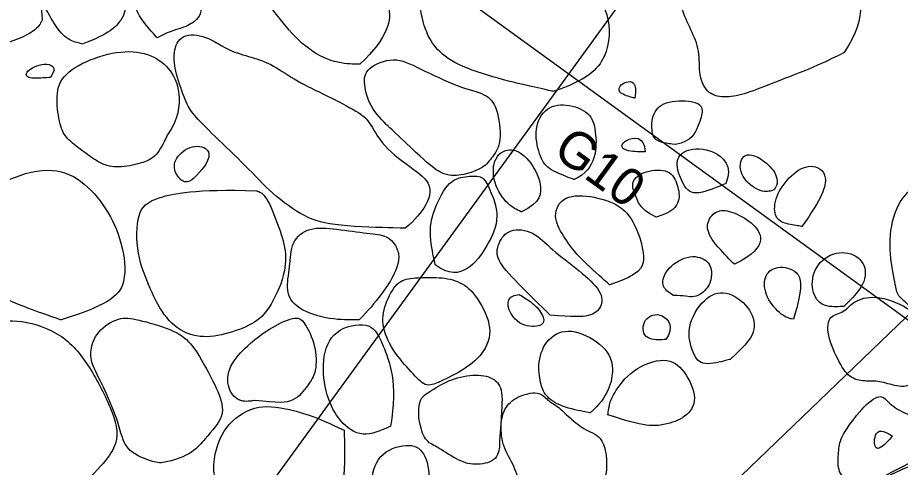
# Model space of a CAD drawing. Extents: x -823 to 4, y -30 to 727.
# Drawn here: x -522.576 to -521.402, y 150.388 to 150.987 of the extents above; entities that cross this region are included whole.
import ezdxf

# ---------------------------------------------------------------- set-up
doc = ezdxf.new("R2010")
doc.units = 0
for name, color, linetype in [('Cobbles n Brick', 7, 'Continuous'), ('Conjectured house outlines', 7, 'Continuous'), ('Later village', 7, 'Continuous'), ('Quadrat Boundary', 7, 'Continuous'), ('Quadrat IDs', 7, 'Continuous'), ('River', 7, 'Continuous'), ('Road', 7, 'Continuous')]:
    doc.layers.add(name, color=color, linetype=linetype)

msp = doc.modelspace()

# ---------------------------------------------------------------- linework, layer by layer
at = {"layer": 'Cobbles n Brick'}
for points in [[(-521.4772, 150.9398), (-521.4419, 150.9885), (-521.4697, 151.056), (-521.5055, 151.1521), (-521.537, 151.1971), (-521.5804, 151.199), (-521.6116, 151.1735), (-521.6723, 151.1551), (-521.7107, 151.1314), (-521.7213, 151.0969), (-521.7125, 151.0626), (-521.6985, 151.0271), (-521.6942, 150.9994), (-521.6802, 150.9698), (-521.6681, 150.9433), (-521.6705, 150.9087), (-521.6582, 150.8837), (-521.6335, 150.8793), (-521.6075, 150.8849), (-521.5716, 150.8994), (-521.5144, 150.9212), (-521.4772, 150.9398), (-521.4772, 150.9398), (-521.4772, 150.9398)], [(-521.8642, 150.8884), (-521.82, 150.9026), (-521.788, 150.9319), (-521.7875, 150.9939), (-521.8171, 151.0341), (-521.8659, 151.0821), (-521.8903, 151.1221), (-521.9288, 151.15), (-521.98, 151.1445), (-522.0024, 151.126), (-522.0204, 151.0865), (-522.0285, 151.0496), (-522.0434, 151.0132), (-522.0368, 150.972), (-522.0087, 150.9212), (-521.8642, 150.8884), (-521.8642, 150.8884), (-521.8642, 150.8884)], [(-522.4903, 150.9515), (-522.4545, 150.9647), (-522.435, 150.9848), (-522.4306, 151.0061), (-522.4434, 151.0363), (-522.4547, 151.0575), (-522.4619, 151.085), (-522.4716, 151.1072), (-522.4885, 151.1195), (-522.5114, 151.1174), (-522.5216, 151.1034), (-522.539, 151.0795), (-522.548, 151.0468), (-522.5541, 151.0384), (-522.5474, 151.0219), (-522.5415, 151.0025), (-522.5286, 150.9798), (-522.5129, 150.9572), (-522.4903, 150.9515), (-522.4903, 150.9515), (-522.4903, 150.9515)], [(-522.121, 150.9246), (-522.0822, 150.9612), (-522.0758, 151.0067), (-522.1089, 151.047), (-522.1671, 151.0766), (-522.2005, 151.1009), (-522.2481, 151.1101), (-522.2706, 151.1066), (-522.2824, 151.0903), (-522.2849, 151.0632), (-522.2732, 151.0425), (-522.2515, 151.0177), (-522.2288, 150.9854), (-522.1939, 150.9451), (-522.1533, 150.925), (-522.121, 150.9246), (-522.121, 150.9246), (-522.121, 150.9246)], [(-522.3905, 150.9596), (-522.3785, 150.9669), (-522.356, 150.9733), (-522.3478, 150.9767), (-522.338, 150.9834), (-522.3308, 150.9933), (-522.3348, 151.0153), (-522.3485, 151.0351), (-522.3651, 151.0601), (-522.3723, 151.0858), (-522.3753, 151.1031), (-522.4039, 151.106), (-522.4314, 151.1037), (-522.4405, 151.0912), (-522.4461, 151.073), (-522.4371, 151.0536), (-522.4338, 151.0342), (-522.4208, 151.0012), (-522.4105, 150.9817), (-522.3905, 150.9596), (-522.3905, 150.9596), (-522.3905, 150.9596)], [(-522.5436, 150.9836), (-522.5445, 151.0056), (-522.5564, 151.0316), (-522.5847, 151.0521), (-522.6103, 151.0708), (-522.6281, 151.0837), (-522.6561, 151.0648), (-522.676, 151.0374), (-522.6823, 151.0153), (-522.6817, 150.9934), (-522.6811, 150.985), (-522.6677, 150.9691), (-522.6468, 150.9538), (-522.6089, 150.9446), (-522.5525, 150.9664), (-522.5436, 150.9836), (-522.5436, 150.9836), (-522.5436, 150.9836)], [(-522.0608, 150.7061), (-522.0338, 150.729), (-522.0203, 150.7634), (-522.0466, 150.7825), (-522.0928, 150.8161), (-522.1082, 150.8502), (-522.1251, 150.8625), (-522.1714, 150.8858), (-522.2096, 150.9044), (-522.2396, 150.9262), (-522.2693, 150.9351), (-522.2983, 150.9435), (-522.3249, 150.9629), (-522.3594, 150.9661), (-522.3699, 150.9405), (-522.3667, 150.9134), (-522.3523, 150.8731), (-522.3445, 150.8594), (-522.3162, 150.8303), (-522.2714, 150.7885), (-522.2387, 150.7521), (-522.1936, 150.7193), (-522.1553, 150.7088), (-522.0608, 150.7061), (-522.0608, 150.7061), (-522.0608, 150.7061)], [(-522.377, 150.8307), (-522.3622, 150.851), (-522.3586, 150.8894), (-522.3734, 150.9202), (-522.4011, 150.9403), (-522.4435, 150.9435), (-522.4936, 150.9264), (-522.5237, 150.9034), (-522.5247, 150.8686), (-522.5188, 150.8359), (-522.5076, 150.8219), (-522.4851, 150.8056), (-522.4657, 150.7915), (-522.4432, 150.7856), (-522.4111, 150.7924), (-522.3911, 150.8009), (-522.377, 150.8307), (-522.377, 150.8307), (-522.377, 150.8307)], [(-522.5328, 150.9071), (-522.5224, 150.9214), (-522.5411, 150.9287), (-522.5678, 150.9147), (-522.5638, 150.9043), (-522.5328, 150.9071), (-522.5328, 150.9071), (-522.5328, 150.9071)], [(-522.0756, 150.835), (-522.0288, 150.7896), (-522.0081, 150.7745), (-521.9833, 150.7767), (-521.9556, 150.7861), (-521.9446, 150.8014), (-521.9313, 150.8197), (-521.9379, 150.8691), (-521.9525, 150.8854), (-521.9879, 150.893), (-522.0444, 150.92), (-522.0748, 150.9359), (-522.1139, 150.9192), (-522.1163, 150.9002), (-522.1076, 150.8644), (-522.0756, 150.835), (-522.0756, 150.835), (-522.0756, 150.835)], [(-521.7553, 150.8795), (-521.7505, 150.901), (-521.7692, 150.9047), (-521.7822, 150.8867), (-521.7553, 150.8795), (-521.7553, 150.8795), (-521.7553, 150.8795)], [(-521.701, 150.8178), (-521.6794, 150.8218), (-521.6698, 150.8444), (-521.6634, 150.8646), (-521.6708, 150.8758), (-521.7134, 150.8771), (-521.7327, 150.8605), (-521.733, 150.8317), (-521.7264, 150.8207), (-521.701, 150.8178), (-521.701, 150.8178), (-521.701, 150.8178)], [(-521.8357, 150.7709), (-521.8206, 150.7781), (-521.8056, 150.7988), (-521.8068, 150.8371), (-521.8136, 150.8607), (-521.8468, 150.8734), (-521.877, 150.8668), (-521.89, 150.8347), (-521.881, 150.7986), (-521.8696, 150.7836), (-521.8357, 150.7709), (-521.8357, 150.7709), (-521.8357, 150.7709)], [(-521.7415, 150.8078), (-521.7417, 150.8303), (-521.7741, 150.8242), (-521.7737, 150.8084), (-521.7415, 150.8078), (-521.7415, 150.8078), (-521.7415, 150.8078)], [(-522.3379, 150.7768), (-522.3173, 150.7983), (-522.3229, 150.817), (-522.3513, 150.8159), (-522.3716, 150.7938), (-522.3643, 150.7739), (-522.3509, 150.7641), (-522.3379, 150.7768), (-522.3379, 150.7768), (-522.3379, 150.7768)], [(-521.9058, 150.728), (-521.8802, 150.7404), (-521.8775, 150.7655), (-521.8951, 150.7985), (-521.9188, 150.8157), (-521.9438, 150.8028), (-521.9449, 150.7657), (-521.9236, 150.7357), (-521.9058, 150.728), (-521.9058, 150.728), (-521.9058, 150.728)], [(-521.6339, 150.7659), (-521.6246, 150.7887), (-521.6499, 150.8139), (-521.6902, 150.812), (-521.7025, 150.795), (-521.6922, 150.7657), (-521.6784, 150.7469), (-521.6339, 150.7659), (-521.6339, 150.7659), (-521.6339, 150.7659)], [(-521.5697, 150.7572), (-521.5581, 150.7731), (-521.5915, 150.8072), (-521.6159, 150.8042), (-521.6159, 150.7736), (-521.5863, 150.7521), (-521.5697, 150.7572), (-521.5697, 150.7572), (-521.5697, 150.7572)], [(-522.5186, 150.584), (-522.4493, 150.6056), (-522.4295, 150.633), (-522.4366, 150.6876), (-522.457, 150.7333), (-522.4913, 150.7724), (-522.5327, 150.7891), (-522.5986, 150.7709), (-522.64, 150.7324), (-522.6534, 150.6644), (-522.6264, 150.6221), (-522.5186, 150.584), (-522.5186, 150.584), (-522.5186, 150.584)], [(-521.7268, 150.7209), (-521.705, 150.7273), (-521.6939, 150.7426), (-521.6978, 150.7636), (-521.7076, 150.7852), (-521.7419, 150.7837), (-521.762, 150.7682), (-521.7537, 150.7482), (-521.7469, 150.7318), (-521.7268, 150.7209), (-521.7268, 150.7209), (-521.7268, 150.7209)], [(-521.5329, 150.7086), (-521.506, 150.7456), (-521.4945, 150.7793), (-521.5211, 150.7934), (-521.5473, 150.7787), (-521.5695, 150.7482), (-521.57, 150.7211), (-521.5578, 150.7122), (-521.5329, 150.7086), (-521.5329, 150.7086), (-521.5329, 150.7086)], [(-522.0208, 150.6573), (-522.0021, 150.6437), (-521.976, 150.6476), (-521.9506, 150.6825), (-521.9329, 150.7219), (-521.9497, 150.7616), (-521.9567, 150.7761), (-521.9771, 150.7758), (-522.0025, 150.7715), (-522.0222, 150.7324), (-522.03, 150.7023), (-522.0208, 150.6573), (-522.0208, 150.6573), (-522.0208, 150.6573)], [(-522.2583, 150.7561), (-522.3407, 150.7585), (-522.3974, 150.747), (-522.4181, 150.7294), (-522.4187, 150.6711), (-522.4001, 150.625), (-522.38, 150.5843), (-522.348, 150.561), (-522.3104, 150.561), (-522.2702, 150.5747), (-522.245, 150.5903), (-522.221, 150.64), (-522.218, 150.6766), (-522.2297, 150.7105), (-522.2456, 150.7511), (-522.2583, 150.7561), (-522.2583, 150.7561), (-522.2583, 150.7561)], [(-521.3557, 150.5611), (-521.3328, 150.5643), (-521.3167, 150.5864), (-521.2882, 150.5993), (-521.2722, 150.6213), (-521.2777, 150.6475), (-521.3222, 150.6799), (-521.3461, 150.7271), (-521.3628, 150.7622), (-521.3858, 150.7652), (-521.4121, 150.7291), (-521.4181, 150.6776), (-521.4077, 150.6287), (-521.4066, 150.6165), (-521.3886, 150.6034), (-521.3695, 150.5727), (-521.3615, 150.5584), (-521.3557, 150.5611), (-521.3557, 150.5611), (-521.3557, 150.5611)], [(-521.7886, 150.6308), (-521.7481, 150.6445), (-521.7401, 150.6626), (-521.75, 150.7025), (-521.7689, 150.7358), (-521.8089, 150.7493), (-521.8515, 150.7513), (-521.8652, 150.7218), (-521.8506, 150.6961), (-521.8322, 150.6693), (-521.7886, 150.6308), (-521.7886, 150.6308), (-521.7886, 150.6308)], [(-521.6225, 150.6581), (-521.5966, 150.6709), (-521.5816, 150.6916), (-521.5981, 150.7145), (-521.6282, 150.7302), (-521.6479, 150.731), (-521.662, 150.7116), (-521.6536, 150.6895), (-521.6225, 150.6581), (-521.6225, 150.6581), (-521.6225, 150.6581)], [(-522.1217, 150.5844), (-522.0993, 150.6072), (-522.0674, 150.6512), (-522.0688, 150.6792), (-522.0844, 150.6974), (-522.1082, 150.6986), (-522.1531, 150.7055), (-522.1889, 150.7084), (-522.213, 150.6887), (-522.2136, 150.6546), (-522.2202, 150.6227), (-522.2066, 150.5979), (-522.1591, 150.5835), (-522.1217, 150.5844), (-522.1217, 150.5844), (-522.1217, 150.5844)], [(-521.8678, 150.5904), (-521.8374, 150.588), (-521.8142, 150.5877), (-521.7982, 150.6005), (-521.7979, 150.6216), (-521.8276, 150.6493), (-521.867, 150.6779), (-521.8892, 150.7029), (-521.9226, 150.707), (-521.9379, 150.6859), (-521.9406, 150.6651), (-521.913, 150.6346), (-521.8678, 150.5904), (-521.8678, 150.5904), (-521.8678, 150.5904)], [(-521.4769, 150.6021), (-521.4587, 150.62), (-521.4449, 150.639), (-521.4512, 150.6675), (-521.4836, 150.6785), (-521.5149, 150.6598), (-521.5223, 150.6267), (-521.5088, 150.6003), (-521.4769, 150.6021), (-521.4769, 150.6021), (-521.4769, 150.6021)], [(-521.7031, 150.6164), (-521.6908, 150.6169), (-521.6758, 150.6112), (-521.6563, 150.6266), (-521.6521, 150.6438), (-521.6548, 150.6628), (-521.6808, 150.6729), (-521.7132, 150.6539), (-521.7221, 150.6282), (-521.7031, 150.6164), (-521.7031, 150.6164), (-521.7031, 150.6164)], [(-521.5439, 150.5849), (-521.5308, 150.6293), (-521.5364, 150.651), (-521.5671, 150.6572), (-521.5849, 150.6427), (-521.5816, 150.6138), (-521.5592, 150.5882), (-521.5439, 150.5849), (-521.5439, 150.5849), (-521.5439, 150.5849)], [(-522.0114, 150.5033), (-521.977, 150.5193), (-521.9514, 150.5432), (-521.9441, 150.5767), (-521.9676, 150.6207), (-521.9899, 150.637), (-522.0183, 150.6415), (-522.0529, 150.6402), (-522.0714, 150.6361), (-522.0887, 150.6051), (-522.0929, 150.5745), (-522.0749, 150.5386), (-522.0479, 150.5102), (-522.0329, 150.493), (-522.0114, 150.5033), (-522.0114, 150.5033), (-522.0114, 150.5033)], [(-521.9091, 150.6178), (-521.9293, 150.6164), (-521.9206, 150.582), (-521.8896, 150.5725), (-521.8718, 150.5798), (-521.8826, 150.6), (-521.9009, 150.6134), (-521.9091, 150.6178), (-521.9091, 150.6178), (-521.9091, 150.6178)], [(-521.6283, 150.5315), (-521.605, 150.553), (-521.5919, 150.571), (-521.6013, 150.6016), (-521.6342, 150.6256), (-521.6634, 150.6146), (-521.6877, 150.5741), (-521.6779, 150.5375), (-521.6655, 150.5217), (-521.6283, 150.5315), (-521.6283, 150.5315), (-521.6283, 150.5315)], [(-521.3617, 150.5424), (-521.3714, 150.5786), (-521.3843, 150.5987), (-521.4317, 150.6178), (-521.4634, 150.611), (-521.4765, 150.593), (-521.497, 150.5911), (-521.5006, 150.5661), (-521.4825, 150.5246), (-521.4679, 150.5048), (-521.4461, 150.502), (-521.4277, 150.5032), (-521.4035, 150.4933), (-521.3798, 150.4975), (-521.3617, 150.5424), (-521.3617, 150.5424), (-521.3617, 150.5424)], [(-521.7139, 150.5579), (-521.7023, 150.5739), (-521.718, 150.5967), (-521.7453, 150.5869), (-521.7453, 150.5569), (-521.7139, 150.5579), (-521.7139, 150.5579), (-521.7139, 150.5579)], [(-522.5167, 150.3399), (-522.475, 150.3783), (-522.438, 150.4158), (-522.4469, 150.457), (-522.4783, 150.5207), (-522.514, 150.566), (-522.5734, 150.5863), (-522.6174, 150.5802), (-522.6527, 150.5497), (-522.6574, 150.5184), (-522.651, 150.4756), (-522.6351, 150.4356), (-522.6118, 150.3875), (-522.5924, 150.3665), (-522.5506, 150.3362), (-522.5167, 150.3399), (-522.5167, 150.3399), (-522.5167, 150.3399)], [(-522.3855, 150.3936), (-522.3464, 150.4006), (-522.3267, 150.4278), (-522.2989, 150.4555), (-522.3085, 150.4881), (-522.3279, 150.5244), (-522.3451, 150.5542), (-522.3696, 150.572), (-522.4195, 150.5854), (-522.4405, 150.5889), (-522.4723, 150.569), (-522.4801, 150.5421), (-522.4781, 150.5247), (-522.46, 150.4915), (-522.4413, 150.4466), (-522.4342, 150.4096), (-522.3982, 150.3952), (-522.3855, 150.3936), (-522.3855, 150.3936), (-522.3855, 150.3936)], [(-522.2606, 150.4769), (-522.2301, 150.4731), (-522.2072, 150.4737), (-522.1898, 150.4978), (-522.1783, 150.5136), (-522.1791, 150.5504), (-522.1948, 150.5825), (-522.2061, 150.5906), (-522.2436, 150.5714), (-522.2659, 150.5542), (-522.2944, 150.5268), (-522.2997, 150.495), (-522.2827, 150.4734), (-522.2606, 150.4769), (-522.2606, 150.4769), (-522.2606, 150.4769)], [(-522.0802, 150.4423), (-522.07, 150.4998), (-522.0936, 150.5606), (-522.107, 150.5824), (-522.1571, 150.5728), (-522.1728, 150.5314), (-522.1663, 150.4819), (-522.1482, 150.4475), (-522.1181, 150.4257), (-522.0802, 150.4423), (-522.0802, 150.4423), (-522.0802, 150.4423)], [(-521.8145, 150.4603), (-521.7904, 150.4812), (-521.7789, 150.5242), (-521.7981, 150.5527), (-521.841, 150.5751), (-521.8727, 150.5607), (-521.8852, 150.5278), (-521.8806, 150.4985), (-521.8755, 150.4834), (-521.8545, 150.4681), (-521.8145, 150.4603), (-521.8145, 150.4603), (-521.8145, 150.4603)], [(-521.7909, 150.4577), (-521.7423, 150.4411), (-521.7145, 150.4437), (-521.6872, 150.4534), (-521.6697, 150.4775), (-521.6887, 150.5184), (-521.7132, 150.5361), (-521.7595, 150.5195), (-521.7857, 150.4835), (-521.7894, 150.4691), (-521.7909, 150.4577), (-521.7909, 150.4577), (-521.7909, 150.4577)], [(-521.935, 150.423), (-521.9331, 150.4563), (-521.9294, 150.4878), (-521.9392, 150.5064), (-521.9657, 150.5127), (-522.0001, 150.506), (-522.0268, 150.4892), (-522.0439, 150.4793), (-522.0427, 150.4453), (-522.0328, 150.4204), (-522.0176, 150.4156), (-521.9894, 150.3952), (-521.9649, 150.3898), (-521.936, 150.3968), (-521.935, 150.423), (-521.935, 150.423), (-521.935, 150.423)], [(-521.8034, 150.3331), (-521.7887, 150.3828), (-521.7948, 150.429), (-521.8172, 150.4346), (-521.8399, 150.4511), (-521.8568, 150.4691), (-521.8716, 150.4762), (-521.8817, 150.4904), (-521.9131, 150.4825), (-521.9294, 150.4665), (-521.9342, 150.4446), (-521.9314, 150.415), (-521.9142, 150.3886), (-521.9078, 150.3625), (-521.899, 150.3358), (-521.8784, 150.3361), (-521.8613, 150.3237), (-521.851, 150.3162), (-521.8461, 150.3127), (-521.8306, 150.3232), (-521.8034, 150.3331), (-521.8034, 150.3331), (-521.8034, 150.3331)], [(-521.4366, 150.3655), (-521.4194, 150.3799), (-521.3869, 150.3918), (-521.3758, 150.407), (-521.3664, 150.4283), (-521.3694, 150.4416), (-521.3734, 150.4542), (-521.3975, 150.4589), (-521.4195, 150.4749), (-521.4279, 150.487), (-521.4525, 150.4682), (-521.4819, 150.4278), (-521.4837, 150.4119), (-521.4861, 150.3867), (-521.476, 150.3677), (-521.4366, 150.3655), (-521.4366, 150.3655), (-521.4366, 150.3655)], [(-522.1419, 150.4372), (-522.1801, 150.4558), (-522.2237, 150.4685), (-522.2666, 150.471), (-522.3066, 150.4374), (-522.3161, 150.395), (-522.3153, 150.3748), (-522.3056, 150.3597), (-522.2969, 150.3322), (-522.2706, 150.3131), (-522.2394, 150.3094), (-522.2024, 150.3129), (-522.1627, 150.3335), (-522.1403, 150.3517), (-522.1419, 150.4372), (-522.1419, 150.4372), (-522.1419, 150.4372)], [(-521.4123, 150.4292), (-521.4291, 150.4415), (-521.4385, 150.4286), (-521.4347, 150.4051), (-521.4123, 150.4292), (-521.4123, 150.4292), (-521.4123, 150.4292)], [(-522.0805, 150.3225), (-522.0441, 150.3363), (-522.0247, 150.363), (-522.0327, 150.4073), (-522.0519, 150.4212), (-522.094, 150.4099), (-522.1099, 150.3714), (-522.0931, 150.3202), (-522.0805, 150.3225), (-522.0805, 150.3225), (-522.0805, 150.3225)], [(-521.4027, 150.2631), (-521.3646, 150.2844), (-521.3581, 150.3354), (-521.3564, 150.3764), (-521.3661, 150.3951), (-521.3814, 150.3927), (-521.4103, 150.3806), (-521.4279, 150.3708), (-521.4439, 150.3579), (-521.4587, 150.3595), (-521.4727, 150.3629), (-521.4814, 150.3754), (-521.5033, 150.3638), (-521.5151, 150.3307), (-521.5027, 150.3015), (-521.4923, 150.2939), (-521.4676, 150.29), (-521.4248, 150.2755), (-521.4027, 150.2631), (-521.4027, 150.2631), (-521.4027, 150.2631)]]:
    msp.add_open_spline(points, degree=3, dxfattribs=at)
at = {"layer": 'Conjectured house outlines'}
msp.add_lwpolyline([(-521.0928, 150.8777), (-522.9633, 152.7482), (-525.8241, 149.8874), (-524.0086, 148.0719)], close=True, dxfattribs=at)
at = {"layer": 'Later village'}
msp.add_circle((-545.1062, 136.6973), 41.2492, dxfattribs=at)
at = {"layer": 'Quadrat Boundary'}
msp.add_line((-527.4576, 154.9912), (-520.2387, 149.7464), dxfattribs=at)
msp.add_lwpolyline([(-524.7567, 146.9015), (-520.6774, 152.5161), (-520.6774, 152.5161)], dxfattribs=at)
at = {"layer": 'River'}
msp.add_open_spline([(-542.0663, -26.3327), (-524.2341, -14.7774), (-512.2509, 3.1974), (-512.2509, 3.1974), (-512.2509, 19.8884), (-508.3991, 31.729), (-496.1305, 46.1374), (-491.7081, 50.2745), (-486.1445, 50.2745), (-472.3067, 47.8493), (-461.6073, 47.8493), (-450.0521, 54.4116), (-441.778, 51.7849), (-435.9289, 41.1444), (-432.5901, 33.1312), (-420.6646, 25.0241), (-410.6785, 21.8856), (-400.4072, 21.8856), (-381.0057, 20.1737), (-360.3203, 26.736), (-353.0279, 31.4456), (-346.5828, 37.2612), (-342.3454, 49.4186), (-339.1435, 57.4875), (-326.2251, 73.2424), (-320.297, 79.5841), (-315.9537, 81.9445), (-305.9677, 98.2075), (-298.4068, 114.4705), (-292.5579, 127.595), (-287.1369, 139.1503), (-274.155, 160.977)], degree=2, dxfattribs=at)
at = {"layer": 'Road'}
for points in [[(-574.7508, 101.4934), (-563.6682, 106.1689), (-556.4637, 110.4468), (-551.6427, 113.9484), (-546.0604, 119.0232), (-542.2544, 122.7278), (-540.9857, 124.6562), (-537.7378, 128.6653), (-533.069, 133.2326), (-530.7854, 135.4655), (-527.5375, 137.9521), (-522.1582, 141.606), (-519.3671, 143.0777), (-517.1342, 145.1076), (-515.0028, 147.5435), (-513.2774, 149.6241), (-512.0594, 151.5526), (-512.0594, 154.1407), (-513.0236, 156.9318), (-516.0685, 158.911), (-519.2149, 159.9767), (-524.3911, 159.9767), (-526.6748, 159.9767), (-532.7645, 159.9767), (-539.9707, 159.9767), (-544.6903, 159.9767), (-550.374, 159.9767), (-553.6823, 159.9767), (-556.9712, 160.6364), (-560.3713, 160.0274), (-563.1117, 160.5349), (-566.42, 160.5349), (-568.7955, 161.0931), (-575.1389, 161.0931)], [(-574.9091, 98.3403), (-570.4052, 100.2471), (-566.2958, 101.8579), (-562.022, 104.2578), (-557.8797, 106.7563), (-555.0525, 109.1562), (-552.0279, 111.6876), (-548.5432, 114.219), (-546.3734, 115.797), (-544.7625, 117.1449), (-543.5133, 118.5257), (-542.79, 119.6434), (-540.3244, 121.4844), (-539.108, 123.0953), (-537.8259, 124.9363), (-537.267, 125.9554), (-534.7685, 128.0923), (-531.9083, 131.0511), (-530.5933, 132.4647), (-528.8838, 134.2071), (-525.6292, 137.0673), (-523.821, 138.4151), (-522.3745, 139.3356), (-519.0213, 141.3082), (-517.3446, 142.2615), (-516.0296, 143.3135), (-514.9776, 144.4313), (-513.6297, 145.8121), (-512.3805, 147.7517), (-511.2956, 149.8228), (-510.6052, 152.3871), (-509.356, 155.6746), (-507.9094, 158.5348), (-507.4492, 159.3566), (-506.7259, 160.0799), (-506.1013, 160.0799), (-503.8001, 160.0799), (-498.6386, 160.0799), (-495.3303, 160.0799), (-492.1951, 159.6196), (-489.6966, 159.1594), (-484.8639, 159.1594), (-482.4641, 158.8306), (-479.1108, 158.3375), (-475.626, 157.7786), (-471.2536, 157.7786), (-467.7688, 157.417), (-463.6266, 156.365), (-458.9254, 154.9842), (-454.3887, 153.8007), (-452.5805, 153.4391)]]:
    msp.add_open_spline(points, degree=2, dxfattribs=at)

# ---------------------------------------------------------------- texts
at = {"layer": 'Quadrat IDs'}
msp.add_text('G10', height=0.04957, rotation=324, dxfattribs=at).set_placement((-521.8664, 150.8047))

doc.saveas('drawing.dxf')
